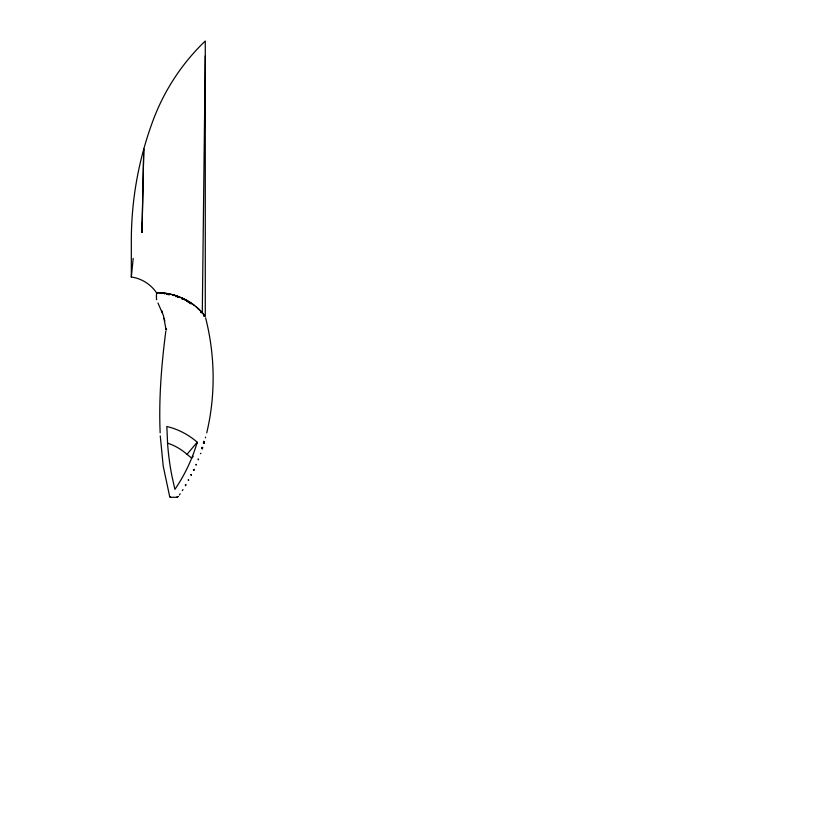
<?xml version="1.0" encoding="UTF-8"?>
<svg xmlns="http://www.w3.org/2000/svg" width="820" height="820" viewBox="0 0 820 820"><rect width="100%" height="100%" fill="white"/><g stroke="black" fill="none" stroke-linecap="round" stroke-linejoin="round"><path stroke-width="1.23" d="M160.156 432.816C158.701 398.868 161.468 364.931 165.794 331.3M205.277 55.944L202.294 312.748L204.539 315.474L203.811 315.638M142.003 232.316L143.777 149.096L142.003 232.316L142.352 222.456M131.323 277.016L131.323 240.824A344.195 344.195 0 0 1 153.35 119.669A212.493 212.493 0 0 1 205.277 41L205.277 316.356C193.93 301.37 175.296 292.351 156.497 292.75C150.808 284.273 141.44 278.421 131.323 277.016L133.188 258.361M164.215 293.857L163.58 293.109M164.707 293.222L165.004 293.724L164.297 293.232M172.651 294.739L168.92 293.909L169.535 294.718L168.766 294.677L168.92 293.919L168.213 293.765M169.658 294.103L168.766 294.677M206.732 432.857C215.701 395.25 215.147 355.501 205.666 318.058L205.594 317.77M205.482 437.08L205.543 437.798M204.477 441.816L203.801 441.273L204.221 442.134M172.784 294.78L173.799 295.364M203.842 441.631C204.703 443.169 203.216 443.066 203.503 443.251M173.871 295.087L173.297 295.61M196.902 443.343C191.982 459.692 184.551 475.282 174.906 489.366L171.78 475.282A269.247 269.247 0 0 1 167.649 444.46L166.839 426.492A71.094 71.094 0 0 1 197.22 442.226L196.79 443.733M173.481 294.974L174.209 295.19L173.358 295.385M202.714 447.73C201.177 446.111 203.708 448.858 201.781 448.058M202.13 448.499L202.212 447.894M201.904 448.089L202.314 448.929L202.499 448.284M178.094 297.168L177.253 296.143M178.217 296.799L181.486 297.793M200.879 453.224L200.459 453.716M178.37 297.404L177.663 297.127M198.389 459.856L198.02 458.974L198.594 459.292M196.144 465.206L195.765 464.386L196.4 464.571M182.635 298.326L182.091 298.541L182.778 298.869L181.609 297.844M182.368 298.931L182.645 298.295M182.624 299.187L181.937 298.869M193.715 470.475L194.268 469.317M194.002 469.85L193.376 469.645L193.961 469.932M185.053 299.505L184.182 299.546L185.699 299.823M186.57 300.889L185.822 299.894M188.651 480.141L188.067 479.915L188.672 480.151M185.412 485.758L186.078 484.661M185.258 484.968L185.689 485.122M190.455 302.662L190.845 303.441L189.861 302.252M182.306 490.657L183.003 489.581M204.149 316.151L204.006 315.495M190.025 303.308L190.722 303.636L190.025 303.308L190.455 302.662M180.174 493.814L179.385 494.962M178.299 496.51L176.884 497.145L178.278 496.51M167.464 443.107A55.258 55.258 0 0 1 185.053 452.681L187.011 454.331L197.22 442.226M193.243 456.279L191.675 458.134L187.011 454.331M202.755 313.383L201.197 311.651L200.613 312.194L201.074 311.497L196.38 307.039M201.125 312.748L200.613 312.194M201.679 312.246L200.992 312.42M203.883 315.956L204.313 315.259M157.963 302.98L163.467 315.68L165.825 328.553M157.645 292.781L163.446 293.099M165.978 328.543L165.876 329.814L166.624 329.814L165.927 329.148M160.269 435.912L163.211 466.108L169.668 496.51L170.683 497.289L176.782 497.299M156.507 293.539L157.286 293.56C155.738 290.362 156.804 302.334 156.507 299.126M165.056 293.293L168.079 293.734M160.392 292.894L161.181 292.935M170.693 497.299L170.427 497.258A1.148 1.148 0 0 1 169.771 496.756L169.668 496.51M174.209 295.19L177.13 296.092M178.278 296.635L177.786 296.799M203.391 443.22L204.016 443.394M203.37 442.81L204.118 443.025M202.612 448.017L202.017 448.13L202.427 448.591M186.488 301.032L186.447 300.253L189.738 302.18M182.962 298.48L184.367 299.156M184.305 299.3L184.982 299.638L184.264 299.372M191.091 303.092L194.607 305.593M191.777 303.462L192.372 303.984M198.409 308.904L198.973 309.437M161.612 310.452L162.596 313.045M164.195 318.355L164.799 321.061M166.511 294.175L167.239 294.401L166.511 294.175M175.511 296.276L176.197 296.625L175.511 296.276M190.845 474.749L191.388 475.118L190.845 474.749M188.128 301.986L188.713 302.478L188.128 301.986"/></g></svg>
